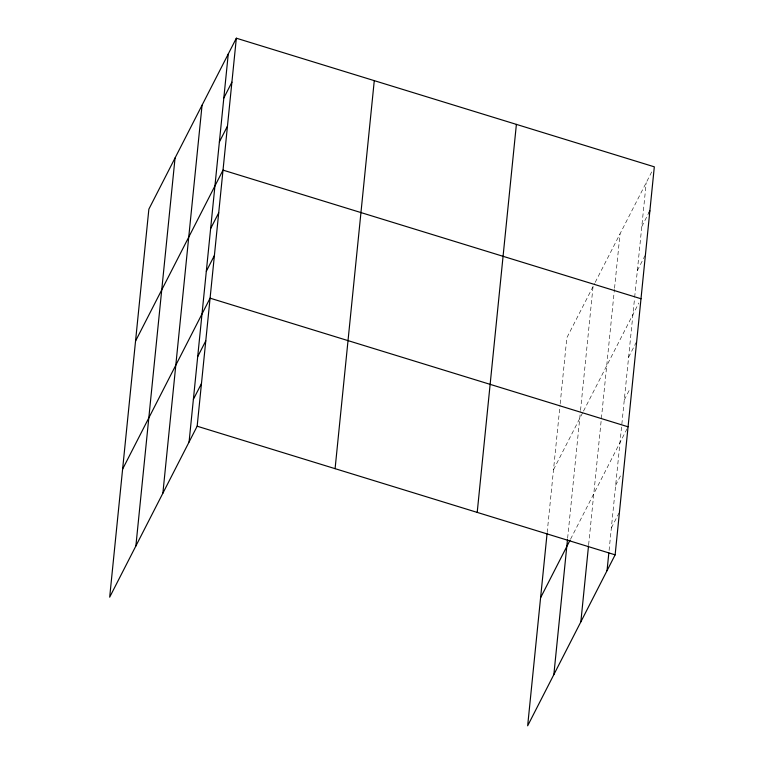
<?xml version="1.0" encoding="UTF-8"?>
<svg xmlns="http://www.w3.org/2000/svg" width="764" height="764" viewBox="0 0 764 764"><rect width="100%" height="100%" fill="white"/><g stroke="black" fill="none" stroke-linecap="round" stroke-linejoin="round"><path stroke-width="0.57" stroke-dasharray="3.82 2.86" d="M547.167 532.546L560.06 404.901M560.174 403.745L566.84 337.783L594.659 283.425M567.623 538.257L580.42 411.567M580.535 410.411L593.036 286.586M588.633 544.789L614.418 289.384M614.543 288.229L620.034 233.832M609.08 550.491L634.55 298.361M634.664 297.206L646.229 182.634M595.194 282.365L652.16 171.05M641.789 226.612L648.798 212.917M637.348 270.59L644.902 255.835M553.518 469.707L582.951 412.178M583.495 411.127L638.838 302.974M628.6 357.246L636.145 342.492M624.293 399.925L630.224 388.332M570.565 539.174L627.53 427.859M615.669 485.283L621.6 473.699M611.362 527.972L618.907 513.217"/><path stroke-width="1.15" d="M135.877 545.974L175.061 157.957M162.875 493.219L202.059 105.203M189.071 442.022L228.264 54.005M236.343 38.2L148.865 209.155L109.682 597.171L197.16 426.216L236.343 38.2L654.318 166.829L615.135 554.845L527.657 725.8L547.053 533.73M335.09 468.666L374.274 80.65M477.204 512.396L516.388 124.379M553.852 674.602L567.499 539.441M580.85 621.848L588.509 545.974M607.046 570.651L608.841 552.869M223.823 97.983L231.903 82.178M219.373 141.951L227.462 126.146M135.543 341.078L223.021 170.124L640.996 298.753M210.625 228.608L218.714 212.803M206.318 271.296L214.407 255.491M122.612 469.125L210.09 298.17L628.065 426.799M197.695 356.654L205.783 340.849M193.387 399.333L201.476 383.538M648.798 212.917L649.877 210.807M540.587 597.754L570.02 540.224M197.16 426.216L615.135 554.845"/></g></svg>
